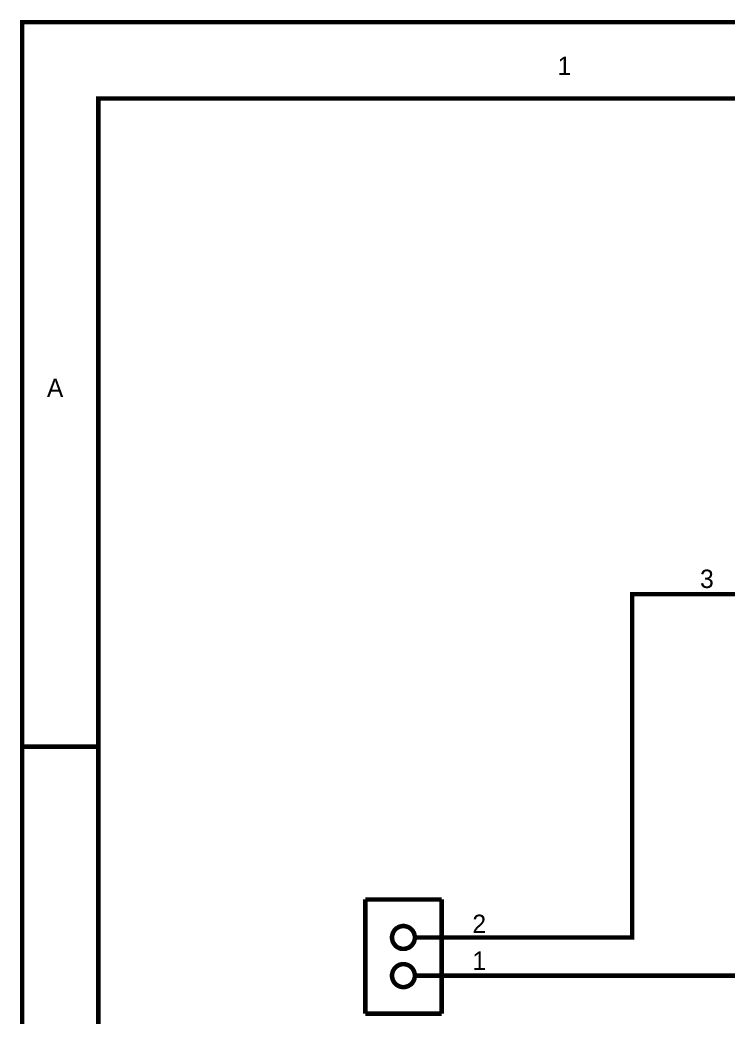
# Model space of a CAD drawing. Header units: millimetres. Extents: x 0 to 11.5, y 0 to 7.6.
# Drawn here: x -0.004 to 1.852, y 4.991 to 7.606 of the extents above; entities that cross this region are included whole.
import ezdxf

# ---------------------------------------------------------------- set-up
doc = ezdxf.new("R2010")
doc.units = ezdxf.units.MM
doc.header["$MEASUREMENT"] = 0
doc.layers.add('Sheet', color=255, linetype='Continuous')

msp = doc.modelspace()

# ---------------------------------------------------------------- linework, layer by layer
at = {"layer": 'Sheet'}
for points, const_width in [([(0.0015, 7.6), (11.4989, 7.6), (11.4989, 0), (0.0015, 0), (0.0015, 7.6)], 0.0118), ([(0.0015, 7.6), (0.0015, 0), (11.4989, 0), (11.4989, 7.6), (0.0015, 7.6), (0.0015, 7.6)], 0.0039), ([(0.2013, 7.3998), (11.2991, 7.3998), (11.2991, 0.1998), (0.2013, 0.1998), (0.2013, 7.3998)], 0.0118), ([(0.2013, 7.3998), (0.2013, 0.1998), (11.2991, 0.1998), (11.2991, 7.3998), (0.2013, 7.3998), (0.2013, 7.3998)], 0.0039)]:
    msp.add_lwpolyline(points, close=True, dxfattribs=dict(at, const_width=const_width))
for points, const_width in [([(0.0015, 7.6), (0.2013, 7.6)], 0.0118), ([(1.701, 6.1), (1.6011, 6.1), (1.6011, 5.1997), (1.3011, 5.1997)], 0.0118), ([(1.9011, 6.1), (1.701, 6.1)], 0.0118), ([(0.0015, 5.7), (0.2013, 5.7)], 0.0118), ([(1.1013, 5.2996), (0.9012, 5.2996)], 0.0118), ([(0.9012, 5.2996), (0.9012, 4.9999)], 0.0118), ([(1.1013, 4.9999), (1.1013, 5.2996)], 0.0118), ([(0.9713, 5.1997), (0.9713, 5.2012), (0.9713, 5.2028), (0.9717, 5.2043), (0.972, 5.2058), (0.9724, 5.2073), (0.9728, 5.2088), (0.9732, 5.2099), (0.9735, 5.2114), (0.9743, 5.2129), (0.975, 5.2141), (0.9758, 5.2152), (0.9766, 5.2167), (0.9773, 5.2178), (0.9781, 5.219), (0.9792, 5.2201), (0.9799, 5.2212), (0.9811, 5.222), (0.9822, 5.2231), (0.9833, 5.2239), (0.9845, 5.2246), (0.9856, 5.2254), (0.9871, 5.2261), (0.9882, 5.2269), (0.9897, 5.2276), (0.9909, 5.228), (0.9924, 5.2284), (0.9935, 5.2288), (0.995, 5.2291), (0.9965, 5.2295), (0.998, 5.2299), (0.9995, 5.2299), (1.001, 5.2299)], 0.0118), ([(0.9713, 5.1997), (0.9713, 5.2012), (0.9713, 5.2028), (0.9717, 5.2043), (0.972, 5.2058), (0.9724, 5.2073), (0.9728, 5.2088), (0.9732, 5.2099), (0.9735, 5.2114), (0.9743, 5.2129), (0.975, 5.2141), (0.9758, 5.2152), (0.9766, 5.2167), (0.9773, 5.2178), (0.9781, 5.219), (0.9792, 5.2201), (0.9799, 5.2212), (0.9811, 5.222), (0.9822, 5.2231), (0.9833, 5.2239), (0.9845, 5.2246), (0.9856, 5.2254), (0.9871, 5.2261), (0.9882, 5.2269), (0.9897, 5.2276), (0.9909, 5.228), (0.9924, 5.2284), (0.9935, 5.2288), (0.995, 5.2291), (0.9965, 5.2295), (0.998, 5.2299), (0.9995, 5.2299), (1.001, 5.2299)], 0.0039), ([(1.001, 5.2299), (1.001, 5.2299)], 0.0118), ([(1.001, 5.2299), (1.0026, 5.2299), (1.0041, 5.2299), (1.0056, 5.2295), (1.0071, 5.2291), (1.0086, 5.2288), (1.0101, 5.2284), (1.0112, 5.228), (1.0127, 5.2276), (1.0142, 5.2269), (1.0154, 5.2261), (1.0165, 5.2254), (1.018, 5.2246), (1.0191, 5.2239), (1.0203, 5.2231), (1.0214, 5.222), (1.0222, 5.2212), (1.0233, 5.2201), (1.0244, 5.219), (1.0252, 5.2178), (1.0259, 5.2167), (1.0267, 5.2152), (1.0274, 5.2141), (1.0282, 5.2129), (1.0289, 5.2114), (1.0293, 5.2099), (1.0297, 5.2088), (1.0301, 5.2073), (1.0304, 5.2058), (1.0308, 5.2043), (1.0312, 5.2028), (1.0312, 5.2012), (1.0312, 5.1997)], 0.0118), ([(1.001, 5.2299), (1.001, 5.2299)], 0.0039), ([(1.001, 5.2299), (1.0026, 5.2299), (1.0041, 5.2299), (1.0056, 5.2295), (1.0071, 5.2291), (1.0086, 5.2288), (1.0101, 5.2284), (1.0112, 5.228), (1.0127, 5.2276), (1.0142, 5.2269), (1.0154, 5.2261), (1.0165, 5.2254), (1.018, 5.2246), (1.0191, 5.2239), (1.0203, 5.2231), (1.0214, 5.222), (1.0222, 5.2212), (1.0233, 5.2201), (1.0244, 5.219), (1.0252, 5.2178), (1.0259, 5.2167), (1.0267, 5.2152), (1.0274, 5.2141), (1.0282, 5.2129), (1.0289, 5.2114), (1.0293, 5.2099), (1.0297, 5.2088), (1.0301, 5.2073), (1.0304, 5.2058), (1.0308, 5.2043), (1.0312, 5.2028), (1.0312, 5.2012), (1.0312, 5.1997)], 0.0039), ([(1.001, 5.17), (0.9995, 5.17), (0.998, 5.17), (0.9965, 5.1703), (0.995, 5.1707), (0.9935, 5.1707), (0.9924, 5.1715), (0.9909, 5.1718), (0.9897, 5.1722), (0.9882, 5.173), (0.9871, 5.1734), (0.9856, 5.1741), (0.9845, 5.1749), (0.9833, 5.176), (0.9822, 5.1767), (0.9811, 5.1775), (0.9799, 5.1786), (0.9792, 5.1798), (0.9781, 5.1809), (0.9773, 5.182), (0.9766, 5.1832), (0.9758, 5.1843), (0.975, 5.1854), (0.9743, 5.1869), (0.9735, 5.1881), (0.9732, 5.1896), (0.9728, 5.1907), (0.9724, 5.1922), (0.972, 5.1937), (0.9717, 5.1952), (0.9713, 5.1967), (0.9713, 5.1982), (0.9713, 5.1997)], 0.0118), ([(0.9713, 5.1997), (0.9713, 5.1997)], 0.0118), ([(1.0312, 5.1997), (1.0312, 5.1982), (1.0312, 5.1967), (1.0308, 5.1952), (1.0304, 5.1937), (1.0301, 5.1922), (1.0297, 5.1907), (1.0293, 5.1896), (1.0289, 5.1881), (1.0282, 5.1869), (1.0274, 5.1854), (1.0267, 5.1843), (1.0259, 5.1832), (1.0252, 5.182), (1.0244, 5.1809), (1.0233, 5.1798), (1.0222, 5.1786), (1.0214, 5.1775), (1.0203, 5.1767), (1.0191, 5.176), (1.018, 5.1749), (1.0165, 5.1741), (1.0154, 5.1734), (1.0142, 5.173), (1.0127, 5.1722), (1.0112, 5.1718), (1.0101, 5.1715), (1.0086, 5.1707), (1.0071, 5.1707), (1.0056, 5.1703), (1.0041, 5.17), (1.0026, 5.17), (1.001, 5.17)], 0.0118), ([(1.1013, 5.1997), (1.0312, 5.1997)], 0.0118), ([(1.0312, 5.1997), (1.0312, 5.1997), (1.0312, 5.1997), (1.0312, 5.1997), (1.0312, 5.1997), (1.0312, 5.1997), (1.0312, 5.1997), (1.0312, 5.1997), (1.0312, 5.1997), (1.0312, 5.1997), (1.0312, 5.1997), (1.0312, 5.1997), (1.0312, 5.1997), (1.0312, 5.1997), (1.0312, 5.1997), (1.0312, 5.1997), (1.0312, 5.1997), (1.0312, 5.1997), (1.0312, 5.1997), (1.0312, 5.1997), (1.0312, 5.1997), (1.0312, 5.1997), (1.0312, 5.1997), (1.0312, 5.1997), (1.0312, 5.1997), (1.0312, 5.1997), (1.0312, 5.1997), (1.0312, 5.1997), (1.0312, 5.1997), (1.0312, 5.1997), (1.0312, 5.1997), (1.0312, 5.1997), (1.0312, 5.1997)], 0.0118), ([(1.0312, 5.1997), (1.0312, 5.1997)], 0.0118), ([(1.1013, 5.1997), (1.3011, 5.1997)], 0.0118), ([(1.001, 5.17), (0.9995, 5.17), (0.998, 5.17), (0.9965, 5.1703), (0.995, 5.1707), (0.9935, 5.1707), (0.9924, 5.1715), (0.9909, 5.1718), (0.9897, 5.1722), (0.9882, 5.173), (0.9871, 5.1734), (0.9856, 5.1741), (0.9845, 5.1749), (0.9833, 5.176), (0.9822, 5.1767), (0.9811, 5.1775), (0.9799, 5.1786), (0.9792, 5.1798), (0.9781, 5.1809), (0.9773, 5.182), (0.9766, 5.1832), (0.9758, 5.1843), (0.975, 5.1854), (0.9743, 5.1869), (0.9735, 5.1881), (0.9732, 5.1896), (0.9728, 5.1907), (0.9724, 5.1922), (0.972, 5.1937), (0.9717, 5.1952), (0.9713, 5.1967), (0.9713, 5.1982), (0.9713, 5.1997)], 0.0039), ([(0.9713, 5.1997), (0.9713, 5.1997)], 0.0039), ([(1.0312, 5.1997), (1.0312, 5.1982), (1.0312, 5.1967), (1.0308, 5.1952), (1.0304, 5.1937), (1.0301, 5.1922), (1.0297, 5.1907), (1.0293, 5.1896), (1.0289, 5.1881), (1.0282, 5.1869), (1.0274, 5.1854), (1.0267, 5.1843), (1.0259, 5.1832), (1.0252, 5.182), (1.0244, 5.1809), (1.0233, 5.1798), (1.0222, 5.1786), (1.0214, 5.1775), (1.0203, 5.1767), (1.0191, 5.176), (1.018, 5.1749), (1.0165, 5.1741), (1.0154, 5.1734), (1.0142, 5.173), (1.0127, 5.1722), (1.0112, 5.1718), (1.0101, 5.1715), (1.0086, 5.1707), (1.0071, 5.1707), (1.0056, 5.1703), (1.0041, 5.17), (1.0026, 5.17), (1.001, 5.17)], 0.0039), ([(1.0312, 5.1997), (1.0312, 5.1997), (1.0312, 5.1997), (1.0312, 5.1997), (1.0312, 5.1997), (1.0312, 5.1997), (1.0312, 5.1997), (1.0312, 5.1997), (1.0312, 5.1997), (1.0312, 5.1997), (1.0312, 5.1997), (1.0312, 5.1997), (1.0312, 5.1997), (1.0312, 5.1997), (1.0312, 5.1997), (1.0312, 5.1997), (1.0312, 5.1997), (1.0312, 5.1997), (1.0312, 5.1997), (1.0312, 5.1997), (1.0312, 5.1997), (1.0312, 5.1997), (1.0312, 5.1997), (1.0312, 5.1997), (1.0312, 5.1997), (1.0312, 5.1997), (1.0312, 5.1997), (1.0312, 5.1997), (1.0312, 5.1997), (1.0312, 5.1997), (1.0312, 5.1997), (1.0312, 5.1997), (1.0312, 5.1997)], 0.0039), ([(1.0312, 5.1997), (1.0312, 5.1997)], 0.0039), ([(0.9713, 5.0998), (0.9713, 5.1013), (0.9713, 5.1029), (0.9717, 5.1044), (0.972, 5.1059), (0.9724, 5.1074), (0.9728, 5.1089), (0.9732, 5.11), (0.9735, 5.1115), (0.9743, 5.113), (0.975, 5.1142), (0.9758, 5.1153), (0.9766, 5.1168), (0.9773, 5.1179), (0.9781, 5.1191), (0.9792, 5.1202), (0.9799, 5.121), (0.9811, 5.1221), (0.9822, 5.1232), (0.9833, 5.124), (0.9845, 5.1247), (0.9856, 5.1255), (0.9871, 5.1262), (0.9882, 5.127), (0.9897, 5.1277), (0.9909, 5.1281), (0.9924, 5.1285), (0.9935, 5.1289), (0.995, 5.1292), (0.9965, 5.1296), (0.998, 5.13), (0.9995, 5.13), (1.001, 5.13)], 0.0118), ([(0.9713, 5.0998), (0.9713, 5.1013), (0.9713, 5.1029), (0.9717, 5.1044), (0.972, 5.1059), (0.9724, 5.1074), (0.9728, 5.1089), (0.9732, 5.11), (0.9735, 5.1115), (0.9743, 5.113), (0.975, 5.1142), (0.9758, 5.1153), (0.9766, 5.1168), (0.9773, 5.1179), (0.9781, 5.1191), (0.9792, 5.1202), (0.9799, 5.121), (0.9811, 5.1221), (0.9822, 5.1232), (0.9833, 5.124), (0.9845, 5.1247), (0.9856, 5.1255), (0.9871, 5.1262), (0.9882, 5.127), (0.9897, 5.1277), (0.9909, 5.1281), (0.9924, 5.1285), (0.9935, 5.1289), (0.995, 5.1292), (0.9965, 5.1296), (0.998, 5.13), (0.9995, 5.13), (1.001, 5.13)], 0.0039), ([(1.001, 5.13), (1.001, 5.13)], 0.0118), ([(1.001, 5.13), (1.0026, 5.13), (1.0041, 5.13), (1.0056, 5.1296), (1.0071, 5.1292), (1.0086, 5.1289), (1.0101, 5.1285), (1.0112, 5.1281), (1.0127, 5.1277), (1.0142, 5.127), (1.0154, 5.1262), (1.0165, 5.1255), (1.018, 5.1247), (1.0191, 5.124), (1.0203, 5.1232), (1.0214, 5.1221), (1.0222, 5.121), (1.0233, 5.1202), (1.0244, 5.1191), (1.0252, 5.1179), (1.0259, 5.1168), (1.0267, 5.1153), (1.0274, 5.1142), (1.0282, 5.113), (1.0289, 5.1115), (1.0293, 5.11), (1.0297, 5.1089), (1.0301, 5.1074), (1.0304, 5.1059), (1.0308, 5.1044), (1.0312, 5.1029), (1.0312, 5.1013), (1.0312, 5.0998)], 0.0118), ([(1.001, 5.13), (1.001, 5.13)], 0.0039), ([(1.001, 5.13), (1.0026, 5.13), (1.0041, 5.13), (1.0056, 5.1296), (1.0071, 5.1292), (1.0086, 5.1289), (1.0101, 5.1285), (1.0112, 5.1281), (1.0127, 5.1277), (1.0142, 5.127), (1.0154, 5.1262), (1.0165, 5.1255), (1.018, 5.1247), (1.0191, 5.124), (1.0203, 5.1232), (1.0214, 5.1221), (1.0222, 5.121), (1.0233, 5.1202), (1.0244, 5.1191), (1.0252, 5.1179), (1.0259, 5.1168), (1.0267, 5.1153), (1.0274, 5.1142), (1.0282, 5.113), (1.0289, 5.1115), (1.0293, 5.11), (1.0297, 5.1089), (1.0301, 5.1074), (1.0304, 5.1059), (1.0308, 5.1044), (1.0312, 5.1029), (1.0312, 5.1013), (1.0312, 5.0998)], 0.0039), ([(1.001, 5.0697), (0.9995, 5.0697), (0.998, 5.0697), (0.9965, 5.0701), (0.995, 5.0704), (0.9935, 5.0708), (0.9924, 5.0712), (0.9909, 5.0716), (0.9897, 5.0719), (0.9882, 5.0727), (0.9871, 5.0735), (0.9856, 5.0742), (0.9845, 5.075), (0.9833, 5.0757), (0.9822, 5.0765), (0.9811, 5.0776), (0.9799, 5.0787), (0.9792, 5.0795), (0.9781, 5.0806), (0.9773, 5.0817), (0.9766, 5.0829), (0.9758, 5.0844), (0.975, 5.0855), (0.9743, 5.0866), (0.9735, 5.0882), (0.9732, 5.0897), (0.9728, 5.0908), (0.9724, 5.0923), (0.972, 5.0938), (0.9717, 5.0953), (0.9713, 5.0968), (0.9713, 5.0983), (0.9713, 5.0998)], 0.0118), ([(0.9713, 5.0998), (0.9713, 5.0998)], 0.0118), ([(1.001, 5.0697), (0.9995, 5.0697), (0.998, 5.0697), (0.9965, 5.0701), (0.995, 5.0704), (0.9935, 5.0708), (0.9924, 5.0712), (0.9909, 5.0716), (0.9897, 5.0719), (0.9882, 5.0727), (0.9871, 5.0735), (0.9856, 5.0742), (0.9845, 5.075), (0.9833, 5.0757), (0.9822, 5.0765), (0.9811, 5.0776), (0.9799, 5.0787), (0.9792, 5.0795), (0.9781, 5.0806), (0.9773, 5.0817), (0.9766, 5.0829), (0.9758, 5.0844), (0.975, 5.0855), (0.9743, 5.0866), (0.9735, 5.0882), (0.9732, 5.0897), (0.9728, 5.0908), (0.9724, 5.0923), (0.972, 5.0938), (0.9717, 5.0953), (0.9713, 5.0968), (0.9713, 5.0983), (0.9713, 5.0998)], 0.0039), ([(0.9713, 5.0998), (0.9713, 5.0998)], 0.0039), ([(1.0312, 5.0998), (1.0312, 5.0983), (1.0312, 5.0968), (1.0308, 5.0953), (1.0304, 5.0938), (1.0301, 5.0923), (1.0297, 5.0908), (1.0293, 5.0897), (1.0289, 5.0882), (1.0282, 5.0866), (1.0274, 5.0855), (1.0267, 5.0844), (1.0259, 5.0829), (1.0252, 5.0817), (1.0244, 5.0806), (1.0233, 5.0795), (1.0222, 5.0787), (1.0214, 5.0776), (1.0203, 5.0765), (1.0191, 5.0757), (1.018, 5.075), (1.0165, 5.0742), (1.0154, 5.0735), (1.0142, 5.0727), (1.0127, 5.0719), (1.0112, 5.0716), (1.0101, 5.0712), (1.0086, 5.0708), (1.0071, 5.0704), (1.0056, 5.0701), (1.0041, 5.0697), (1.0026, 5.0697), (1.001, 5.0697)], 0.0118), ([(1.0312, 5.0998), (1.0312, 5.0983), (1.0312, 5.0968), (1.0308, 5.0953), (1.0304, 5.0938), (1.0301, 5.0923), (1.0297, 5.0908), (1.0293, 5.0897), (1.0289, 5.0882), (1.0282, 5.0866), (1.0274, 5.0855), (1.0267, 5.0844), (1.0259, 5.0829), (1.0252, 5.0817), (1.0244, 5.0806), (1.0233, 5.0795), (1.0222, 5.0787), (1.0214, 5.0776), (1.0203, 5.0765), (1.0191, 5.0757), (1.018, 5.075), (1.0165, 5.0742), (1.0154, 5.0735), (1.0142, 5.0727), (1.0127, 5.0719), (1.0112, 5.0716), (1.0101, 5.0712), (1.0086, 5.0708), (1.0071, 5.0704), (1.0056, 5.0701), (1.0041, 5.0697), (1.0026, 5.0697), (1.001, 5.0697)], 0.0039), ([(1.1013, 5.0998), (1.0312, 5.0998)], 0.0118), ([(1.0312, 5.0998), (1.0312, 5.0998), (1.0312, 5.0998), (1.0312, 5.0998), (1.0312, 5.0998), (1.0312, 5.0998), (1.0312, 5.0998), (1.0312, 5.0998), (1.0312, 5.0998), (1.0312, 5.0998), (1.0312, 5.0998), (1.0312, 5.0998), (1.0312, 5.0998), (1.0312, 5.0998), (1.0312, 5.0998), (1.0312, 5.0998), (1.0312, 5.0998), (1.0312, 5.0998), (1.0312, 5.0998), (1.0312, 5.0998), (1.0312, 5.0998), (1.0312, 5.0998), (1.0312, 5.0998), (1.0312, 5.0998), (1.0312, 5.0998), (1.0312, 5.0998), (1.0312, 5.0998), (1.0312, 5.0998), (1.0312, 5.0998), (1.0312, 5.0998), (1.0312, 5.0998), (1.0312, 5.0998), (1.0312, 5.0998)], 0.0118), ([(1.0312, 5.0998), (1.0312, 5.0998)], 0.0118), ([(1.0312, 5.0998), (1.0312, 5.0998), (1.0312, 5.0998), (1.0312, 5.0998), (1.0312, 5.0998), (1.0312, 5.0998), (1.0312, 5.0998), (1.0312, 5.0998), (1.0312, 5.0998), (1.0312, 5.0998), (1.0312, 5.0998), (1.0312, 5.0998), (1.0312, 5.0998), (1.0312, 5.0998), (1.0312, 5.0998), (1.0312, 5.0998), (1.0312, 5.0998), (1.0312, 5.0998), (1.0312, 5.0998), (1.0312, 5.0998), (1.0312, 5.0998), (1.0312, 5.0998), (1.0312, 5.0998), (1.0312, 5.0998), (1.0312, 5.0998), (1.0312, 5.0998), (1.0312, 5.0998), (1.0312, 5.0998), (1.0312, 5.0998), (1.0312, 5.0998), (1.0312, 5.0998), (1.0312, 5.0998), (1.0312, 5.0998)], 0.0039), ([(1.0312, 5.0998), (1.0312, 5.0998)], 0.0039), ([(1.1013, 5.0998), (1.3011, 5.0998)], 0.0118), ([(3.0009, 5.0998), (1.3011, 5.0998)], 0.0118), ([(0.9012, 4.9999), (1.1013, 4.9999)], 0.0118)]:
    msp.add_lwpolyline(points, dxfattribs=dict(at, const_width=const_width))

# ---------------------------------------------------------------- texts
for s, p in [('1', (1.4051, 7.4613)), ('A', (0.0663, 6.6168)), ('3', (1.779, 6.1162)), ('2', (1.182, 5.2114)), ('1', (1.182, 5.1149))]:
    msp.add_text(s, height=0.0483, dxfattribs=at).set_placement(p)

doc.saveas('drawing.dxf')
